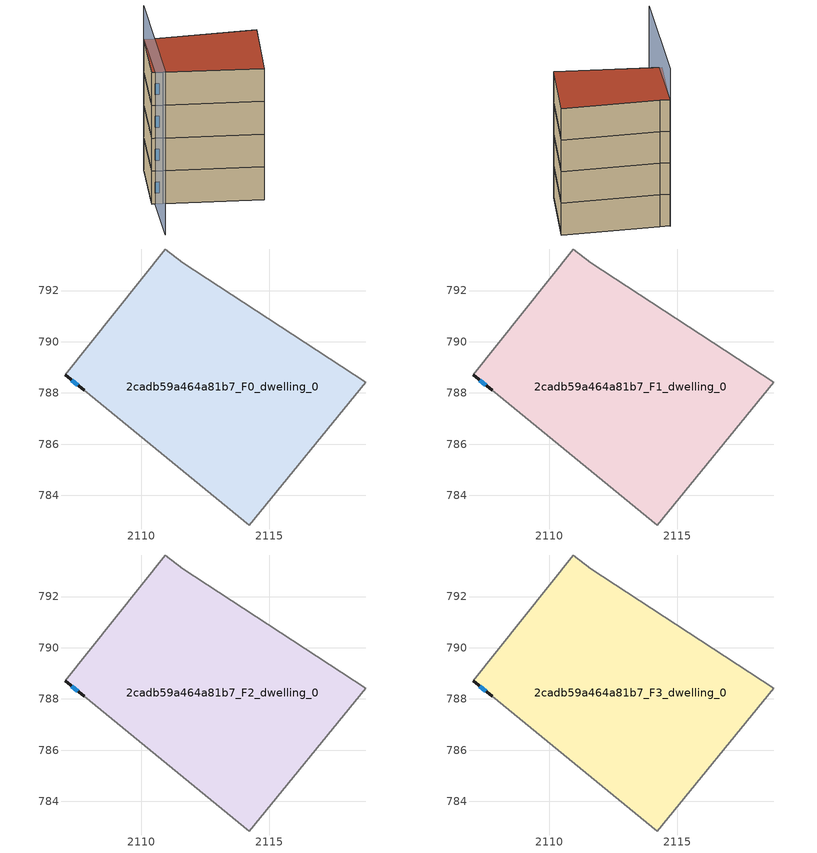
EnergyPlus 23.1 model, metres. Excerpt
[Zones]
2cadb59a464a81b7_F0_dwelling_0
 floor ground (EU_floor_Construction): 2118.76,788.42 2114.22,782.84 2107.76,788.1 2107.03,788.7 2110.93,793.62 2111.62,793.09 z0
 wall outside (EU_wall_Construction): 2107.03,788.7 2107.76,788.1 z0:3
 wall adiabatic (EU_wall_Construction): 2107.76,788.1 2114.22,782.84 2118.76,788.42 2111.62,793.09 2110.93,793.62 2107.03,788.7 z0:3
 window (EU_Window_Construction): 2107.28,788.5 2107.52,788.3 z1:2
2cadb59a464a81b7_F1_dwelling_0
 floor to 2cadb59a464a81b7_F0_dwelling_0 (EU_floor_Construction): 2118.76,788.42 2114.22,782.84 2107.76,788.1 2107.03,788.7 2110.93,793.62 2111.62,793.09 z3
 wall outside (EU_wall_Construction): 2107.03,788.7 2107.76,788.1 z3:6
 wall adiabatic (EU_wall_Construction): 2107.76,788.1 2114.22,782.84 2118.76,788.42 2111.62,793.09 2110.93,793.62 2107.03,788.7 z3:6
 window (EU_Window_Construction): 2107.28,788.5 2107.52,788.3 z4:5
2cadb59a464a81b7_F2_dwelling_0
 floor to 2cadb59a464a81b7_F1_dwelling_0 (EU_floor_Construction): 2118.76,788.42 2114.22,782.84 2107.76,788.1 2107.03,788.7 2110.93,793.62 2111.62,793.09 z6
 wall outside (EU_wall_Construction): 2107.03,788.7 2107.76,788.1 z6:9
 wall adiabatic (EU_wall_Construction): 2107.76,788.1 2114.22,782.84 2118.76,788.42 2111.62,793.09 2110.93,793.62 2107.03,788.7 z6:9
 window (EU_Window_Construction): 2107.28,788.5 2107.52,788.3 z7:8
2cadb59a464a81b7_F3_dwelling_0
 floor to 2cadb59a464a81b7_F2_dwelling_0 (EU_floor_Construction): 2118.76,788.42 2114.22,782.84 2107.76,788.1 2107.03,788.7 2110.93,793.62 2111.62,793.09 z9
 wall outside (EU_wall_Construction): 2107.03,788.7 2107.76,788.1 z9:12
 wall adiabatic (EU_wall_Construction): 2107.76,788.1 2114.22,782.84 2118.76,788.42 2111.62,793.09 2110.93,793.62 2107.03,788.7 z9:12
 window (EU_Window_Construction): 2107.28,788.5 2107.52,788.3 z10:11
 roof outside (EU_roof_Construction): 2114.22,782.84 2118.76,788.42 2111.62,793.09 2110.93,793.62 2107.03,788.7 2107.76,788.1 z12
shading: 2110.97,793.68 2103.86,783.81 z0:15
[Building]
EU S2 Campaign: North Axis=0; Terrain=City; Solar Distribution=FullExterior
[Site:Location]
Bologna: Latitude=44.5; Longitude=11.25; Time Zone=1; Elevation=37
[SizingPeriod:WeatherFileDays]
AnnualSizingPeriod: Begin Month=1; Begin Day of Month=1; End Month=12; End Day of Month=31; Day of Week for Start Day=Monday; Use Weather File Daylight Saving Period=No; Use Weather File Rain and Snow Indicators=No
[MATERIAL]
EU_InternalMass_Material: Roughness=MediumRough; Thickness=0.1; Conductivity=1; Density=1800; Specific Heat=900; Thermal Absorptance=0.9; Solar Absorptance=0.7; Visible Absorptance=0.7
[MATERIAL:NOMASS] Roughness=MediumRough; Thermal Absorptance=0.9; Solar Absorptance=0.7; Visible Absorptance=0.7
Name | Thermal Resistance
EU_wall_NoMass | 0.937881
EU_roof_NoMass | 0.548572
EU_floor_NoMass | 0.71348
[WINDOWMATERIAL:SIMPLEGLAZINGSYSTEM]
EU_Window_SimpleGlazing: UFactor=4.25633; Solar Heat Gain Coefficient=0.85; Visible Transmittance=0.85
[CONSTRUCTION]
EU_wall_Construction: EU_wall_NoMass
EU_roof_Construction: EU_roof_NoMass
EU_floor_Construction: EU_floor_NoMass
EU_Window_Construction: EU_Window_SimpleGlazing
EU_InternalMass_Construction: EU_InternalMass_Material
[ZONE] Type=1; Multiplier=1; Ceiling Height=autocalculate; Volume=187.55; Floor Area=autocalculate; Part of Total Floor Area=Yes
2cadb59a464a81b7_F0_dwelling_0; 2cadb59a464a81b7_F1_dwelling_0; 2cadb59a464a81b7_F2_dwelling_0; 2cadb59a464a81b7_F3_dwelling_0
[INTERNALMASS] Construction=EU_InternalMass_Construction; Surface Area=62.5168
Name | Zone or ZoneList
2cadb59a464a81b7_F0_dwelling_0_EU_InternalMass | 2cadb59a464a81b7_F0_dwelling_0
2cadb59a464a81b7_F1_dwelling_0_EU_InternalMass | 2cadb59a464a81b7_F1_dwelling_0
2cadb59a464a81b7_F2_dwelling_0_EU_InternalMass | 2cadb59a464a81b7_F2_dwelling_0
2cadb59a464a81b7_F3_dwelling_0_EU_InternalMass | 2cadb59a464a81b7_F3_dwelling_0
[OTHEREQUIPMENT] Fuel Type=Electricity; Design Level Calculation Method=Watts/Area; Power per Zone Floor Area=1; Fraction Latent=0; Fraction Radiant=0; Fraction Lost=0; Carbon Dioxide Generation Rate=0; EndUse Subcategory=EU_Step8_InternalGains
Name | Zone or ZoneList or Space or SpaceList | Schedule
EU_Step8_InternalGain_2cadb59a464a81b7_F0_dwelling_0_f000 | 2cadb59a464a81b7_F0_dwelling_0 | EU_Step8_GainSchedule_2cadb59a464a81b7_F0_dwelling_0_f000
EU_Step8_InternalGain_2cadb59a464a81b7_F1_dwelling_0_f000 | 2cadb59a464a81b7_F1_dwelling_0 | EU_Step8_GainSchedule_2cadb59a464a81b7_F1_dwelling_0_f000
EU_Step8_InternalGain_2cadb59a464a81b7_F2_dwelling_0_f000 | 2cadb59a464a81b7_F2_dwelling_0 | EU_Step8_GainSchedule_2cadb59a464a81b7_F2_dwelling_0_f000
EU_Step8_InternalGain_2cadb59a464a81b7_F3_dwelling_0_f000 | 2cadb59a464a81b7_F3_dwelling_0 | EU_Step8_GainSchedule_2cadb59a464a81b7_F3_dwelling_0_f000
[ZONEVENTILATION:DESIGNFLOWRATE] Schedule=EU_AlwaysOn; Design Flow Rate Calculation Method=AirChanges/Hour; Air Changes per Hour=0.687892; Ventilation Type=Natural; Fan Pressure Rise=0; Fan Total Efficiency=1; Constant Term Coefficient=1; Temperature Term Coefficient=0; Velocity Term Coefficient=0; Velocity Squared Term Coefficient=0; Minimum Indoor Temperature=-100; Maximum Indoor Temperature=100; Delta Temperature=-100; Minimum Outdoor Temperature=-100; Maximum Outdoor Temperature=100; Maximum Wind Speed=40
Name | Zone or ZoneList or Space or SpaceList
EU_ConstantAir_2cadb59a464a81b7_F0_dwelling_0 | 2cadb59a464a81b7_F0_dwelling_0
EU_ConstantAir_2cadb59a464a81b7_F1_dwelling_0 | 2cadb59a464a81b7_F1_dwelling_0
EU_ConstantAir_2cadb59a464a81b7_F2_dwelling_0 | 2cadb59a464a81b7_F2_dwelling_0
EU_ConstantAir_2cadb59a464a81b7_F3_dwelling_0 | 2cadb59a464a81b7_F3_dwelling_0
[HVACTEMPLATE:THERMOSTAT] Constant Heating Setpoint=20; Constant Cooling Setpoint=50
EU_HeatOnly_2cadb59a464a81b7_F0_dwelling_0; EU_HeatOnly_2cadb59a464a81b7_F1_dwelling_0; EU_HeatOnly_2cadb59a464a81b7_F2_dwelling_0; EU_HeatOnly_2cadb59a464a81b7_F3_dwelling_0
[HVACTEMPLATE:ZONE:IDEALLOADSAIRSYSTEM] System Availability Schedule=EU_AlwaysOn; Maximum Heating Supply Air Temperature=50; Minimum Cooling Supply Air Temperature=13; Maximum Heating Supply Air Humidity Ratio=0.0156; Minimum Cooling Supply Air Humidity Ratio=0.0077; Heating Limit=NoLimit; Cooling Limit=NoLimit; Heating Availability Schedule=EU_AlwaysOn; Cooling Availability Schedule=EU_CoolingOff; Dehumidification Control Type=ConstantSensibleHeatRatio; Cooling Sensible Heat Ratio=0.7; Dehumidification Setpoint=60; Humidification Control Type=None; Humidification Setpoint=30; Outdoor Air Method=None; Outdoor Air Flow Rate per Person=0.00944; Outdoor Air Flow Rate per Zone Floor Area=0; Outdoor Air Flow Rate per Zone=0; Demand Controlled Ventilation Type=None; Outdoor Air Economizer Type=NoEconomizer; Heat Recovery Type=None; Sensible Heat Recovery Effectiveness=0.7; Latent Heat Recovery Effectiveness=0.65
Name | Template Thermostat
2cadb59a464a81b7_F0_dwelling_0 | EU_HeatOnly_2cadb59a464a81b7_F0_dwelling_0
2cadb59a464a81b7_F1_dwelling_0 | EU_HeatOnly_2cadb59a464a81b7_F1_dwelling_0
2cadb59a464a81b7_F2_dwelling_0 | EU_HeatOnly_2cadb59a464a81b7_F2_dwelling_0
2cadb59a464a81b7_F3_dwelling_0 | EU_HeatOnly_2cadb59a464a81b7_F3_dwelling_0
[SIZING:ZONE] Zone Cooling Design Supply Air Temperature Input Method=SupplyAirTemperature; Zone Cooling Design Supply Air Temperature=13; Zone Heating Design Supply Air Temperature Input Method=SupplyAirTemperature; Zone Heating Design Supply Air Temperature=50; Zone Cooling Design Supply Air Humidity Ratio=0.008; Zone Heating Design Supply Air Humidity Ratio=0.008; Cooling Design Air Flow Method=DesignDay; Cooling Design Air Flow Rate=0; Cooling Minimum Air Flow per Zone Floor Area=0.000762; Cooling Minimum Air Flow=0; Cooling Minimum Air Flow Fraction=0.2; Heating Design Air Flow Method=DesignDay; Heating Design Air Flow Rate=0; Heating Maximum Air Flow per Zone Floor Area=0.002032; Heating Maximum Air Flow=0.141576; Heating Maximum Air Flow Fraction=0.3; Account for Dedicated Outdoor Air System=No; Dedicated Outdoor Air System Control Strategy=NeutralSupplyAir; Dedicated Outdoor Air Low Setpoint Temperature for Design=autosize; Dedicated Outdoor Air High Setpoint Temperature for Design=autosize; Zone Load Sizing Method=Sensible Load Only No Latent Load; Zone Latent Cooling Design Supply Air Humidity Ratio Input Method=HumidityRatioDifference; Zone Cooling Design Supply Air Humidity Ratio Difference=0.005; Zone Latent Heating Design Supply Air Humidity Ratio Input Method=HumidityRatioDifference; Zone Humidification Design Supply Air Humidity Ratio Difference=0.005
2cadb59a464a81b7_F0_dwelling_0; 2cadb59a464a81b7_F1_dwelling_0; 2cadb59a464a81b7_F2_dwelling_0; 2cadb59a464a81b7_F3_dwelling_0
[SCHEDULE:CONSTANT]
Name | Hourly Value
EU_AlwaysOn | 1
EU_CoolingOff | 0
[SCHEDULE:FILE] Column Number=1; Rows to Skip at Top=0; Number of Hours of Data=8760; Column Separator=Comma; Interpolate to Timestep=No; Minutes per Item=60; Adjust Schedule for Daylight Savings=Yes
Name | File
EU_Step8_GainSchedule_2cadb59a464a81b7_F0_dwelling_0_f000 | ../../schedules/2cadb59a464a81b7/2cadb59a464a81b7_F0_dwelling_0_f000_gain.csv
EU_Step8_GainSchedule_2cadb59a464a81b7_F1_dwelling_0_f000 | ../../schedules/2cadb59a464a81b7/2cadb59a464a81b7_F1_dwelling_0_f000_gain.csv
EU_Step8_GainSchedule_2cadb59a464a81b7_F2_dwelling_0_f000 | ../../schedules/2cadb59a464a81b7/2cadb59a464a81b7_F2_dwelling_0_f000_gain.csv
EU_Step8_GainSchedule_2cadb59a464a81b7_F3_dwelling_0_f000 | ../../schedules/2cadb59a464a81b7/2cadb59a464a81b7_F3_dwelling_0_f000_gain.csv
